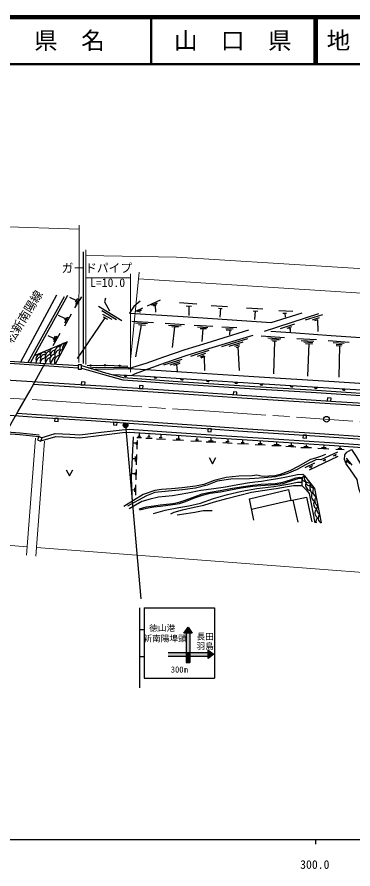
# Model space of a CAD drawing. Units: millimetres at full size, sheet at 1:1000; details may follow other scales. Extents: x 40000 to 680000, y 20000 to 380000.
# Drawn here: x 304486 to 375961, y 198715 to 380000 of the extents above; entities that cross this region are included whole.
import ezdxf
from ezdxf.enums import TextEntityAlignment as Align

# ---------------------------------------------------------------- set-up
doc = ezdxf.new("R2010")
doc.units = ezdxf.units.MM
doc.header["$LTSCALE"] = 1000
doc.linetypes.add('CHAIN', pattern=[18.5, 12, -1.5, 3.5, -1.5])
for name, color, linetype, lineweight in [('M-BGD', 7, 'Continuous', 25), ('M-BMK', 2, 'CHAIN', 13), ('M-BMK-SRVR', 3, 'Continuous', 25), ('M-STR-HTXT', 7, 'Continuous', 13), ('M-STR-STR1', 1, 'Continuous', 25), ('M-STR-STRC', 7, 'Continuous', 25), ('M-TTL', 2, 'Continuous', 140), ('M-TTL-BAND', 7, 'Continuous', 25), ('M-TTL-LINE', 7, 'Continuous', 50)]:
    doc.layers.add(name, color=color, linetype=linetype, lineweight=lineweight)
doc.layers.add('M-BMK-HTXT', color=7, linetype='Continuous')
doc.layers.add('M-TTL-TXT', color=7, linetype='Continuous')
doc.styles.add('ＭＳ ゴシック', font='')
doc.styles.get('ＭＳ ゴシック').set_extended_font_data('MS Gothic')

msp = doc.modelspace()

# ---------------------------------------------------------------- hatches: boundary and pattern name
at = {"layer": 'M-BGD'}
for points in [[(327254, 303756, 0.84072), (327879, 303729)], [(333673, 303415, 0.84072), (334297, 303375)], [(339266, 303053, 0.84072), (339891, 303013)], [(344768, 302698, 0.84072), (345392, 302658)], [(350815, 302308, 0.84072), (351440, 302268)], [(356212, 301962, 0.84072), (356837, 301922)], [(362592, 301558, 0.84072), (363216, 301519)], [(367783, 301230, 0.84072), (368408, 301190)], [(373688, 300856, 0.84072), (374313, 300816)]]:
    msp.add_hatch(color=256, dxfattribs=at).paths.add_polyline_path(points)
at = {"layer": 'M-STR-STRC'}
for points in [[(328077, 293137, 1), (327077, 293137, 0.41421), (327577, 292637, 0.41421)], [(340879, 250153), (341754, 248903), (341254, 248903), (340504, 248903), (340004, 248903)], [(340504, 248903), (341254, 248903), (341254, 244778), (340504, 244778)], [(336629, 244778), (340504, 244778), (340504, 244028), (336629, 244028)], [(340504, 244778), (341254, 244778), (341254, 244028), (340504, 244028)], [(341254, 244778), (345129, 244778), (345129, 244028), (341254, 244028)], [(345129, 244778), (345129, 245278), (346379, 244403), (345129, 243528), (345129, 244028)], [(340504, 244028), (341254, 244028), (341254, 242653), (340504, 242653)]]:
    msp.add_hatch(color=256, dxfattribs=at).paths.add_polyline_path(points)

# ---------------------------------------------------------------- linework, layer by layer
at = {"layer": 'M-BGD'}
for p, q in [((318535, 330003), (318528, 306245)), ((305270, 306607), (312988, 320870)), ((314484, 320478), (306783, 306512)), ((315203, 320747), (307335, 306477)), ((317089, 319705), (315733, 320307)), ((318211, 320494), (316738, 318099)), ((317346, 320108), (316832, 319302)), ((317603, 319910), (316902, 318811)), ((332270, 318514), (334987, 319803)), ((333191, 318659), (334395, 319211)), ((339068, 319234), (342742, 318948)), ((321801, 318447), (326795, 315417)), ((322501, 317583), (325629, 315664)), ((329792, 317445), (331283, 318103)), ((330099, 317314), (331035, 317708)), ((330567, 317511), (330625, 317109)), ((333533, 318520), (334263, 318836)), ((333898, 318678), (333921, 317232)), ((340501, 318531), (341583, 318466)), ((341042, 318499), (341022, 316513)), ((345769, 318622), (349299, 318401)), ((347371, 318049), (348153, 318010)), ((347762, 318030), (347606, 316161)), ((353334, 318097), (356811, 317873)), ((354712, 317506), (355697, 317445)), ((355129, 317480), (355046, 315652)), ((360177, 317576), (363153, 317438)), ((314800, 315783), (313307, 316465)), ((316036, 316778), (314558, 314221)), ((315003, 316096), (314596, 315471)), ((315316, 316115), (314605, 314865)), ((323142, 316027), (317269, 307340)), ((322652, 316788), (324682, 315691)), ((322844, 316198), (323749, 315677)), ((357154, 313138), (368697, 316904)), ((361068, 316997), (361847, 317006)), ((361458, 317001), (361535, 316158)), ((365866, 315542), (369540, 316707)), ((367319, 315542), (368865, 316032)), ((367847, 315394), (368587, 315643)), ((368393, 315578), (368513, 313090)), ((328900, 315316), (333542, 314973)), ((330879, 314522), (329667, 307687)), ((329714, 314924), (332266, 314767)), ((330352, 314571), (331854, 314433)), ((335976, 314830), (340142, 314597)), ((336708, 314452), (339378, 314307)), ((337448, 314115), (338839, 314042)), ((338017, 314085), (337519, 309699)), ((342189, 314406), (346128, 314240)), ((342886, 314104), (345079, 313967)), ((343439, 313716), (344798, 313709)), ((344022, 313713), (343828, 310962)), ((348081, 314077), (351277, 313938)), ((348923, 313748), (350477, 313665)), ((360559, 313727), (363558, 314698)), ((361929, 313801), (362966, 314143)), ((362401, 313653), (362771, 313801)), ((362586, 313727), (362614, 312931)), ((312349, 311625), (311122, 312169)), ((313618, 312673), (312097, 309999)), ((312602, 312113), (312201, 311339)), ((312975, 312100), (312228, 310862)), ((348997, 313416), (350134, 313397)), ((349736, 313404), (349686, 312380)), ((356455, 312167), (361383, 311840)), ((348035, 309860), (353614, 311581)), ((349594, 309991), (352623, 310917)), ((350825, 309958), (351860, 310340)), ((357833, 311741), (360620, 311513)), ((358508, 311394), (360283, 311314)), ((358845, 311087), (359707, 310997)), ((359276, 311042), (359046, 304064)), ((364042, 311622), (368226, 311372)), ((364906, 311156), (367635, 311053)), ((365486, 310872), (367431, 310769)), ((365873, 310542), (367340, 310451)), ((366606, 310497), (366292, 303599)), ((370657, 311147), (375129, 310833)), ((371761, 310719), (374111, 310586)), ((372417, 310386), (373692, 310319)), ((372417, 310072), (373492, 310053)), ((373062, 310061), (372952, 303344)), ((341431, 307816), (345387, 309083)), ((342852, 307864), (344686, 308488)), ((351152, 309686), (351849, 309991)), ((351500, 309839), (351745, 304800)), ((335690, 305965), (339634, 307200)), ((337069, 305982), (339168, 306684)), ((343505, 307662), (344273, 307969)), ((343659, 307489), (344523, 307816)), ((344282, 307725), (344375, 304758)), ((337848, 305931), (339228, 306329)), ((338413, 306094), (338534, 304662)), ((329997, 290500), (330998, 290508)), ((330152, 290778), (330731, 290790)), ((330543, 290786), (330540, 291433)), ((331877, 290368), (333254, 290360)), ((332261, 290701), (332799, 290714)), ((332607, 290709), (332629, 291177)), ((334168, 290215), (336076, 290204)), ((334751, 290499), (335395, 290510)), ((335133, 290505), (335127, 291103)), ((338350, 290260), (339228, 290260)), ((338928, 290260), (338928, 290845)), ((342749, 290035), (342781, 290462)), ((345788, 289847), (345799, 290376)), ((349425, 289668), (349441, 290146)), ((329836, 289318), (329210, 289318)), ((329825, 289511), (329854, 288986)), ((330078, 289919), (329971, 288063)), ((337621, 290021), (339887, 289987)), ((341469, 289790), (343769, 289774)), ((342429, 290040), (343070, 290030)), ((344721, 289602), (346818, 289592)), ((345249, 289853), (346199, 289843)), ((348304, 289469), (350268, 289346)), ((348929, 289671), (349617, 289666)), ((351423, 289282), (353712, 289159)), ((352186, 289469), (352832, 289469)), ((352509, 289469), (352522, 289949)), ((355172, 289052), (357296, 288988)), ((355781, 289265), (356608, 289255)), ((356288, 289259), (356303, 289724)), ((358703, 288854), (360667, 288806)), ((359146, 289062), (360229, 289003)), ((359764, 289029), (359775, 289521)), ((361662, 288667), (363791, 288539)), ((362254, 288833), (363279, 288827)), ((362884, 288829), (362889, 289318)), ((364887, 288432), (367139, 288400)), ((365528, 288624), (366440, 288629)), ((366051, 288627), (366051, 288944)), ((368503, 288266), (370830, 288138)), ((369235, 288431), (370232, 288399)), ((369795, 288413), (369806, 288858)), ((373229, 288212), (373234, 288665)), ((329613, 286494), (329620, 285439)), ((329917, 286911), (329854, 284745)), ((366709, 283634), (372795, 286568)), ((371855, 286631), (372445, 286966)), ((372172, 286811), (372306, 286551)), ((372289, 288019), (374066, 287961)), ((372775, 288227), (373570, 288201)), ((329617, 285967), (329076, 285989)), ((365787, 284165), (367870, 285118)), ((369633, 285600), (370224, 285947)), ((369929, 285774), (370072, 285510)), ((374645, 285398), (374494, 285258)), ((374788, 285220), (374503, 285576)), ((375823, 284625), (374578, 286112)), ((375282, 284893), (374607, 285676)), ((329604, 282791), (329026, 282805)), ((329601, 283092), (329607, 282489)), ((329814, 283730), (329733, 281506)), ((366645, 284189), (367405, 284566)), ((366934, 284332), (367077, 284029)), ((329457, 279399), (328983, 279355)), ((329454, 279833), (329461, 278964)), ((329656, 280435), (329700, 278291)), ((364294, 272483), (363240, 277204)), ((330587, 275102), (330520, 275343))]:
    msp.add_line(p, q, dxfattribs=at)
for points in [[(323322, 320151), (323094, 319376), (324132, 317506)], [(330685, 319548), (329352, 318403), (328421, 317014), (339829, 316279), (358574, 314987), (365177, 317070)], [(514140, 287933), (502950, 289763), (492397, 291366), (481590, 292845), (468978, 294418), (459207, 295635), (448487, 296589), (436416, 297963), (423415, 298991), (412234, 299679), (400001, 300435), (386011, 301474), (371957, 302369), (354884, 303448), (341694, 304299), (330747, 305008), (328255, 305114), (329119, 305465), (331962, 306317), (335699, 307684), (340265, 309244), (344932, 310676), (353816, 313472)], [(328836, 303688), (329689, 304131), (332396, 305144), (336116, 306505), (340650, 308055), (345293, 309480), (354729, 312279)], [(328836, 303688), (329689, 304131), (332396, 305144), (336116, 306505), (340650, 308055), (345293, 309480), (354729, 312279)], [(541998, 292979), (538723, 293509), (530706, 294819), (519900, 296589), (505059, 299087), (493212, 301069), (486232, 301876), (473217, 303529), (460198, 305009), (446009, 306471), (434415, 307758), (423512, 308682), (415607, 309240), (401748, 310123), (391789, 310738), (380748, 311548), (371332, 312166), (363781, 312728), (358462, 313079)], [(308177, 308005), (315139, 310884), (312614, 306147)], [(310173, 305849), (315402, 305522), (317463, 305388)], [(310413, 306285), (315431, 305971), (317463, 305839)], [(318213, 305824), (323338, 304317), (327098, 303262), (330116, 303053), (337685, 302547), (347401, 301899), (355117, 301395), (367122, 300642), (379777, 299836), (400483, 298307), (434432, 295853), (446836, 294827), (458734, 293522), (467059, 292556), (483784, 290428), (492868, 289228), (504151, 287452), (517382, 285241), (541865, 281361), (559997, 278488), (563640, 277958), (567193, 277483), (569512, 277257)], [(318213, 305302), (323200, 303836), (327012, 302767), (330082, 302554), (337652, 302048), (347368, 301400), (355085, 300897), (367091, 300143), (379743, 299337), (400447, 297808), (434393, 295355), (446788, 294329), (458678, 293025), (466999, 292060), (483720, 289933), (492797, 288733), (504071, 286958), (517302, 284748), (541787, 280867), (559922, 277994), (563571, 277463), (567136, 276987), (569445, 276761)], [(319408, 305816), (323716, 305914), (328051, 305700)], [(319781, 305362), (321353, 305513), (328108, 305431), (328893, 305373)], [(328255, 305114), (324992, 305072), (321018, 304999)], [(295166, 303198), (314520, 302000), (328004, 301141), (340007, 300369), (352350, 299535), (372315, 298216), (388923, 297164), (400610, 296392), (415667, 295472), (429536, 294546), (440263, 293550), (449289, 292699), (461075, 291333), (473151, 289888), (483220, 288555), (491458, 287366), (502312, 285696), (514901, 283641), (527764, 281602), (539420, 279724), (554240, 277379), (566590, 275533), (569232, 275178)], [(564616, 277828), (560766, 279117), (548333, 281108), (535349, 283020), (523776, 284827), (513906, 286552), (502732, 288380), (492197, 289981), (481415, 291456), (468765, 292910), (459000, 294011), (448343, 295196), (436293, 296338), (423289, 297335), (412092, 298125), (399897, 299038), (385915, 300077), (371868, 300971), (354794, 302051), (341603, 302902), (330672, 303610), (324991, 303853)], [(307970, 301854), (314486, 301451), (327969, 300592), (339970, 299820), (352314, 298986), (372280, 297667), (388887, 296615), (400575, 295843), (415632, 294923), (429492, 293998), (440212, 293002), (449232, 292152), (461011, 290787), (473082, 289343), (483145, 288011), (491377, 286822), (502226, 285153), (514813, 283098), (527677, 281059), (539333, 279181), (554157, 276836), (566513, 274988), (569159, 274632)], [(293247, 295986), (308598, 294847), (320266, 294125), (332406, 293290), (343674, 292511), (353517, 291827), (367824, 290895), (380061, 290058), (388956, 289468), (402085, 288556), (412878, 287853), (425911, 286960), (445522, 285364), (458730, 283919), (465971, 283026), (475645, 281829), (486706, 280366), (499359, 278599), (511008, 276680), (525638, 274343), (544240, 271341), (560091, 268700), (568154, 267179)], [(304491, 295704), (308635, 295396), (320302, 294674), (332444, 293838), (343712, 293059), (353553, 292375), (367861, 291444), (380098, 290607), (388993, 290017), (402122, 289105), (412914, 288402), (425952, 287509), (445574, 285911), (458793, 284465), (466039, 283572), (475715, 282374), (486780, 280911), (499442, 279143), (511096, 277223), (525725, 274886), (544329, 271883), (560187, 269241), (568228, 267724)], [(309651, 290469), (312631, 291364), (315748, 291213), (317858, 291094), (322395, 291629), (326844, 292172), (328326, 292299), (336273, 291739), (346836, 291043), (359114, 290275), (372013, 289419), (387151, 288354), (400724, 287353), (416537, 286231), (433148, 284993), (452340, 283311), (467756, 281478), (487978, 278939), (501947, 276844), (521218, 273802), (540834, 270529), (553267, 268403), (567960, 265740)], [(302001, 291382), (305091, 291145), (309149, 290728)], [(302223, 291766), (305127, 291543), (309189, 291126)], [(309514, 289801), (312705, 290760), (315717, 290614), (317876, 290492), (322467, 291033), (326906, 291575), (328331, 291697), (336232, 291140), (346797, 290445), (359075, 289677), (371972, 288820), (387107, 287756), (400681, 286754), (416494, 285633), (433100, 284395), (452278, 282714), (467684, 280883), (487896, 278345), (501856, 276251), (521122, 273210), (540734, 269937), (553163, 267812), (567880, 265145)], [(329198, 290644), (328785, 282022), (328988, 276479)], [(370139, 286891), (369055, 286470), (367965, 286135), (366899, 285818), (364321, 284368), (362515, 283425), (360451, 282638), (359348, 282347), (356799, 282223), (355492, 282508), (354487, 282365), (351688, 282335), (348957, 282019), (346442, 281410), (344243, 280561), (342483, 280149), (339615, 279797), (337321, 279627), (335193, 279493), (333810, 279250), (331320, 278364), (327206, 275840)], [(372682, 287440), (369101, 285744), (368548, 285850), (368032, 285776), (365836, 284689), (364078, 283730), (361904, 282811), (360334, 282341), (359454, 282126), (357093, 281918), (353933, 281736), (350000, 281645), (347048, 281246), (344968, 280420), (342491, 279755), (339708, 279394), (336006, 279072), (333832, 278853), (332019, 278103), (330341, 277212), (327959, 275921)], [(378177, 272535), (378433, 274703), (378222, 277202), (377289, 279490), (376987, 280794), (376822, 281607), (375436, 283625), (374502, 284889), (374186, 285868), (374225, 286850), (374648, 287392), (375677, 287940), (376654, 286508), (377606, 284812), (378645, 282673), (379476, 280095), (380172, 277200)], [(345333, 286244), (346049, 284949), (346764, 286244)], [(314927, 283666), (315643, 282371), (316359, 283666)], [(365623, 282401), (365267, 282642), (364143, 282609), (362789, 282309), (361441, 282014), (359901, 281747), (358154, 281452), (356516, 281163), (355112, 280988), (353545, 280776), (350701, 280331), (348851, 279948), (346382, 279574), (343600, 279230), (340826, 278649), (337532, 278145), (334574, 277801), (332808, 277433), (331050, 276882), (328339, 275370)], [(330520, 275343), (331944, 275743), (333558, 276001), (334972, 276177), (337602, 276495), (338989, 276735), (340037, 277097), (342396, 277985), (343854, 278522), (345551, 278898), (347702, 279216), (349879, 279650), (352140, 280052), (354621, 280408), (356370, 280571), (359417, 280754), (361067, 281008), (362690, 281525), (363807, 281932), (364222, 282036), (364656, 282098), (365227, 282005)], [(330587, 275102), (331998, 275498), (333593, 275754), (335002, 275929), (337639, 276247), (339051, 276492), (340122, 276862), (342484, 277750), (343924, 278282), (345596, 278652), (347745, 278970), (349925, 279405), (352180, 279805), (354650, 280160), (356389, 280321), (359443, 280505), (361124, 280764), (362770, 281288), (363881, 281693), (364270, 281790), (364654, 281845), (365112, 281770)], [(333543, 274343), (336029, 275067), (338914, 275629), (341034, 275953), (343488, 276559), (346277, 277532), (349294, 278397), (352332, 279100), (355532, 279673), (359110, 280073), (362105, 280603), (364181, 281025), (365111, 281022)], [(365623, 282401), (365112, 281890), (365110, 280288), (365990, 279402), (366645, 278617), (367837, 272388)], [(365623, 282401), (367809, 279648), (369196, 272375)], [(337227, 274270), (337941, 274627), (339702, 275146), (342195, 275707), (344265, 276154), (346531, 276820), (349129, 277527), (351590, 278177), (354384, 278860), (356731, 279225), (359631, 279680), (362011, 280110), (363327, 280288), (365110, 280288)], [(354860, 272930), (353924, 277510), (362249, 279446), (362733, 277091), (354392, 275220)], [(362733, 277091), (366056, 277833), (367218, 272575)], [(338537, 274081), (340492, 274371), (342347, 274674), (344089, 274990), (345981, 275002)]]:
    msp.add_lwpolyline(points, dxfattribs=at)
for points in [[(317463, 305070), (318213, 305070), (318213, 305970), (317463, 305970)], [(318160, 301768), (318908, 301720), (318947, 302319), (318198, 302367)], [(330537, 300978), (331285, 300930), (331324, 301529), (330575, 301577)], [(350489, 299661), (351238, 299610), (351278, 300209), (350530, 300259)], [(370508, 298335), (371257, 298286), (371296, 298884), (370548, 298934)], [(313241, 294560), (312492, 294606), (312455, 294008), (313204, 293961)], [(325791, 293745), (325043, 293796), (325002, 293198), (325750, 293146)], [(345862, 292359), (345113, 292411), (345072, 291812), (345820, 291760)], [(308804, 290062), (309471, 289718), (309815, 290384), (309149, 290728)], [(366086, 291008), (365338, 291057), (365299, 290458), (366047, 290409)]]:
    msp.add_lwpolyline(points, close=True, dxfattribs=at)
for centre in [(320148, 305833), (323225, 305903), (326347, 305784)]:
    msp.add_circle(centre, 150, dxfattribs=at)
for centre, radius, start, end in [((314774, 309438), 1220, 101.15671, 201.38678), ((315667, 309489), 1491, 110.72805, 193.14745), ((309576, 307195), 1064, 94.32606, 201.65419), ((310168, 307917), 753, 45.24625, 210.46998), ((310533, 307101), 1103, 89.51283, 198.47231), ((311783, 307596), 1381, 102.45439, 188.05228), ((312619, 307057), 1194, 93.46411, 214.1858), ((312435, 308717), 978, 119.87612, 213.12804), ((312665, 308052), 1056, 97.33087, 196.25541), ((313810, 308541), 1396, 96.29006, 192.52887), ((313792, 307876), 1300, 99.10354, 202.60485), ((314079, 308511), 653, 77.95229, 225.92322), ((309950, 306329), 1443, 110.1825, 177.0144), ((310480, 306324), 1081, 84.46478, 178.69031), ((311761, 306920), 1271, 96.51522, 198.73744), ((312042, 306044), 1556, 109.85043, 171.29384), ((314012, 305566), 2519, 126.27331, 165.12513), ((313706, 306782), 1262, 93.70459, 210.17092), ((327569, 303797), 318, 187.43822, 347.65595), ((333988, 303450), 318, 186.18817, 346.4059), ((339582, 303088), 318, 186.18817, 346.4059), ((345084, 302732), 318, 186.20056, 346.41829), ((351131, 302342), 318, 186.20056, 346.41829), ((356528, 301996), 318, 186.27191, 346.48964), ((362908, 301593), 318, 186.27191, 346.48964), ((368099, 301264), 318, 186.27191, 346.48964), ((374004, 300890), 318, 186.24993, 346.46766), ((365702, 281746), 541, 151.44387, 288.51376), ((366743, 282031), 1179, 161.68217, 275.18806), ((366709, 281127), 841, 172.79503, 282.06061), ((367053, 280390), 1166, 161.18024, 261.62132), ((368259, 279769), 1476, 158.69008, 229.80343), ((367623, 280628), 806, 163.56781, 273.30241), ((368723, 279056), 1304, 143.96122, 243.62137), ((368303, 278009), 1180, 136.85023, 241.96047), ((368995, 277078), 1175, 136.39496, 245.20186), ((368804, 276363), 1216, 143.99388, 238.27221), ((369438, 275234), 1216, 140.28986, 241.30696), ((369203, 274483), 1339, 136.35356, 241.61949), ((369712, 273402), 1150, 138.27742, 243.3194), ((368995, 272657), 918, 127.50482, 199.68674)]:
    msp.add_arc(centre, radius, start, end, dxfattribs=at)
at = {"layer": 'M-BMK'}
msp.add_lwpolyline([(289215, 299796), (319086, 297854), (345472, 296104), (363944, 294883), (381543, 293587), (399782, 292445), (427690, 290618), (453799, 288462), (464179, 287247), (481739, 285134), (498514, 282685), (510157, 280749), (525521, 278217), (547171, 274707), (560856, 272429), (568694, 271186)], dxfattribs=at)
at = {"layer": 'M-BMK-SRVR'}
msp.add_circle((370322, 294413), 600, dxfattribs=at)
at = {"layer": 'M-STR-HTXT'}
for p, q in [((252000, 336927), (317723, 334873)), ((317643, 306498), (317725, 335715)), ((319100, 330477), (319100, 306062)), ((330479, 325720), (328606, 307035)), ((328606, 325320), (328606, 304425)), ((319100, 324491), (328606, 324491)), ((306518, 265457), (308381, 290409)), ((310319, 289716), (308489, 265270)), ((242160, 272192), (306652, 267264))]:
    msp.add_line(p, q, dxfattribs=at)
for points in [[(319100, 329235), (338428, 328885), (370368, 326913), (441901, 322477), (531932, 309048), (572990, 303060)], [(330338, 324317), (383298, 320913), (439781, 317311), (487899, 310217), (548834, 301247), (562278, 299303)], [(308627, 267113), (440157, 257063), (565415, 246855)]]:
    msp.add_lwpolyline(points, dxfattribs=at)
at = {"layer": 'M-STR-STR1'}
for points in [[(250926, 310133), (260021, 309537), (271596, 308807), (279518, 308274), (291217, 307494), (303942, 306690), (310413, 306285)], [(250685, 309698), (259992, 309088), (271566, 308358), (279488, 307825), (291188, 307045), (303914, 306240), (310173, 305849)], [(302001, 291382), (304662, 296000), (307249, 300545), (310413, 306285)]]:
    msp.add_lwpolyline(points, dxfattribs=at)
at = {"layer": 'M-STR-STRC'}
for p, q in [((327577, 293137), (330793, 256167)), ((330508, 254290), (330508, 237290)), ((331508, 254290), (331508, 239290)), ((331508, 254290), (346508, 254290)), ((346508, 254290), (346508, 239290)), ((330508, 249665), (331508, 249665)), ((340004, 248903), (340879, 250153)), ((341754, 248903), (340004, 248903)), ((340504, 248903), (340504, 242653)), ((340879, 250153), (341754, 248903)), ((341254, 248903), (341254, 242653)), ((336629, 244778), (345129, 244778)), ((345129, 243528), (345129, 245278)), ((345129, 245278), (346379, 244403)), ((330508, 243915), (331508, 243915)), ((336629, 244028), (345129, 244028)), ((346379, 244403), (345129, 243528)), ((340504, 242653), (341254, 242653)), ((331508, 239290), (346508, 239290))]:
    msp.add_line(p, q, dxfattribs=at)
msp.add_circle((327577, 293137), 500, dxfattribs=at)
at = {"layer": 'M-TTL'}
msp.add_line((680000, 380000), (40000, 380000), dxfattribs=at)
at = {"layer": 'M-TTL-BAND'}
for p, q in [((40000, 205000), (579000, 205000)), ((368000, 205000), (368000, 204000))]:
    msp.add_line(p, q, dxfattribs=at)
at = {"layer": 'M-TTL-LINE'}
for p, q in [((333000, 380000), (333000, 370000)), ((367750, 380000), (367750, 370000)), ((368250, 380000), (368250, 370000)), ((40000, 370000), (680000, 370000))]:
    msp.add_line(p, q, dxfattribs=at)

# ---------------------------------------------------------------- texts
at = {"layer": 'M-BMK-HTXT', "style": 'ＭＳ ゴシック'}
msp.add_text('下松新南陽線', height=1833, rotation=58.449, dxfattribs=at).set_placement((302666, 308038), align=Align.BOTTOM_LEFT)
at = {"layer": 'M-STR-HTXT', "style": 'ＭＳ ゴシック'}
for s, p in [('ガードパイプ', (313966, 325104)), ('L=10.0', (320012, 322005))]:
    msp.add_text(s, height=1833, dxfattribs=at).set_placement(p, align=Align.BOTTOM_LEFT)
at = {"layer": 'M-STR-STRC', "style": 'ＭＳ ゴシック'}
for s, p in [('徳山港', (335381, 249970)), ('新南陽埠頭', (335980, 247760)), ('長田', (344527, 248146)), ('羽島', (344518, 246126)), ('300m', (339008, 241155))]:
    msp.add_text(s, height=1320, dxfattribs=at).set_placement(p, align=Align.MIDDLE_CENTER)
at = {"layer": 'M-TTL-BAND', "style": 'ＭＳ ゴシック'}
msp.add_text('300.0', height=1833, dxfattribs=at).set_placement((367844, 198195), align=Align.BOTTOM_CENTER)
at = {"layer": 'M-TTL-TXT', "style": 'ＭＳ ゴシック'}
for s, p in [('県\u3000名', (315625, 375000)), ('山\u3000口\u3000県', (350375, 375000))]:
    msp.add_text(s, height=3666, dxfattribs=at).set_placement(p, align=Align.MIDDLE_CENTER)
msp.add_text('地 名', height=3666, dxfattribs=at).set_placement((370380, 375000), align=Align.MIDDLE_LEFT)

doc.saveas('drawing.dxf')
